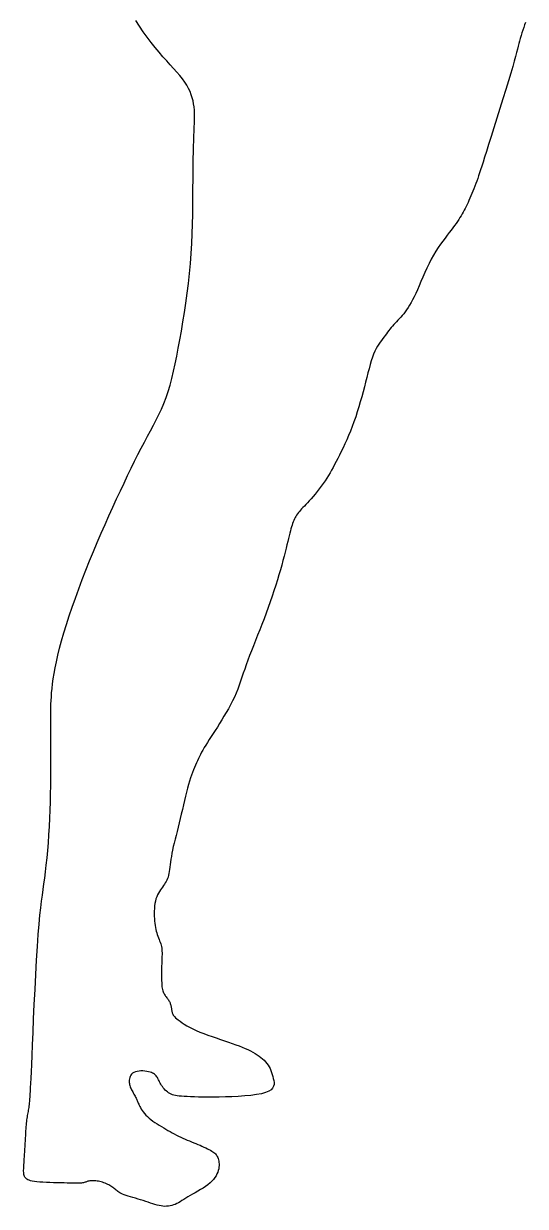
# Model space of a CAD drawing. Header units: millimetres. Extents: x 29 to 887, y 144 to 1917.
# Drawn here: x 71 to 447, y 144 to 1030 of the extents above; entities that cross this region are included whole.
import ezdxf

# ---------------------------------------------------------------- set-up
doc = ezdxf.new("R2010")
doc.units = ezdxf.units.MM
doc.header["$LTSCALE"] = 48

msp = doc.modelspace()

# ---------------------------------------------------------------- linework, layer by layer
for p, q in [((158.1, 1028.63), (155.42, 1032.89)), ((160.94, 1024.45), (158.1, 1028.63)), ((446.91, 1029.57), (446.28, 1027.63)), ((447.5, 1031.41), (446.91, 1029.57)), ((163.88, 1020.36), (160.94, 1024.45)), ((166.88, 1016.41), (163.88, 1020.36)), ((443.65, 1019.45), (443.07, 1017.45)), ((444.29, 1021.5), (443.65, 1019.45)), ((444.95, 1023.57), (444.29, 1021.5)), ((445.62, 1025.62), (444.95, 1023.57)), ((446.28, 1027.63), (445.62, 1025.62)), ((169.89, 1012.64), (166.88, 1016.41)), ((172.86, 1009.06), (169.89, 1012.64)), ((441.5, 1011.33), (440.88, 1008.85)), ((442.04, 1013.5), (441.5, 1011.33)), ((442.54, 1015.5), (442.04, 1013.5)), ((443.07, 1017.45), (442.54, 1015.5)), ((175.76, 1005.72), (172.86, 1009.06)), ((178.55, 1002.59), (175.76, 1005.72)), ((181.21, 999.65), (178.55, 1002.59)), ((439.21, 1002.5), (438.06, 998.36)), ((440.14, 1005.95), (439.21, 1002.5)), ((440.88, 1008.85), (440.14, 1005.95)), ((183.74, 996.86), (181.21, 999.65)), ((186.1, 994.21), (183.74, 996.86)), ((188.29, 991.65), (186.1, 994.21)), ((436.62, 993.42), (434.88, 987.61)), ((438.06, 998.36), (436.62, 993.42)), ((190.28, 989.18), (188.29, 991.65)), ((192.05, 986.75), (190.28, 989.18)), ((193.59, 984.35), (192.05, 986.75)), ((194.91, 981.97), (193.59, 984.35)), ((434.88, 987.61), (432.89, 981.09)), ((196.03, 979.61), (194.91, 981.97)), ((196.96, 977.27), (196.03, 979.61)), ((197.71, 974.94), (196.96, 977.27)), ((198.31, 972.63), (197.71, 974.94)), ((432.89, 981.09), (430.72, 974.1)), ((198.76, 970.34), (198.31, 972.63)), ((199.09, 968.06), (198.76, 970.34)), ((199.3, 965.78), (199.09, 968.06)), ((428.46, 966.85), (426.17, 959.58)), ((430.72, 974.1), (428.46, 966.85)), ((199.42, 963.46), (199.3, 965.78)), ((199.35, 955.91), (199.43, 958.57)), ((199.46, 961.08), (199.42, 963.46)), ((199.43, 958.57), (199.46, 961.08)), ((426.17, 959.58), (423.94, 952.52)), ((198.97, 946.5), (199.1, 949.91)), ((199.1, 949.91), (199.24, 953.03)), ((199.24, 953.03), (199.35, 955.91)), ((423.94, 952.52), (421.84, 945.9)), ((198.72, 938.69), (198.84, 942.76)), ((198.84, 942.76), (198.97, 946.5)), ((419.95, 939.93), (418.33, 934.8)), ((421.84, 945.9), (419.95, 939.93)), ((198.52, 929.55), (198.62, 934.28)), ((198.62, 934.28), (198.72, 938.69)), ((418.33, 934.8), (416.95, 930.45)), ((198.36, 919.09), (198.44, 924.48)), ((198.44, 924.48), (198.52, 929.55)), ((414.78, 923.64), (413.92, 920.96)), ((415.78, 926.76), (414.78, 923.64)), ((416.95, 930.45), (415.78, 926.76)), ((198.25, 907.32), (198.3, 913.37)), ((198.3, 913.37), (198.36, 919.09)), ((411.75, 914.52), (411.06, 912.56)), ((412.44, 916.51), (411.75, 914.52)), ((413.15, 918.62), (412.44, 916.51)), ((413.92, 920.96), (413.15, 918.62)), ((198.21, 900.96), (198.25, 907.32)), ((408.15, 904.95), (407.42, 903.14)), ((408.89, 906.8), (408.15, 904.95)), ((409.62, 908.69), (408.89, 906.8)), ((410.34, 910.62), (409.62, 908.69)), ((411.06, 912.56), (410.34, 910.62)), ((198.16, 894.32), (198.21, 900.96)), ((404.51, 896.51), (403.8, 895)), ((405.23, 898.08), (404.51, 896.51)), ((405.95, 899.7), (405.23, 898.08)), ((406.68, 901.39), (405.95, 899.7)), ((407.42, 903.14), (406.68, 901.39)), ((197.94, 880.34), (198.07, 887.43)), ((198.07, 887.43), (198.16, 894.32)), ((399.25, 886.53), (398.4, 885.14)), ((400.06, 887.92), (399.25, 886.53)), ((400.84, 889.3), (400.06, 887.92)), ((401.6, 890.69), (400.84, 889.3)), ((402.34, 892.1), (401.6, 890.69)), ((403.07, 893.53), (402.34, 892.1)), ((403.8, 895), (403.07, 893.53)), ((197.73, 873.09), (197.94, 880.34)), ((393.18, 877.51), (391.86, 875.77)), ((394.4, 879.17), (393.18, 877.51)), ((395.51, 880.74), (394.4, 879.17)), ((396.55, 882.26), (395.51, 880.74)), ((397.5, 883.72), (396.55, 882.26)), ((398.4, 885.14), (397.5, 883.72)), ((197.43, 865.71), (197.73, 873.09)), ((387.26, 869.86), (385.58, 867.62)), ((388.88, 871.95), (387.26, 869.86)), ((390.42, 873.92), (388.88, 871.95)), ((391.86, 875.77), (390.42, 873.92)), ((197.02, 858.26), (197.43, 865.71)), ((380.37, 859.95), (378.65, 857.03)), ((382.12, 862.68), (380.37, 859.95)), ((383.86, 865.24), (382.12, 862.68)), ((385.58, 867.62), (383.86, 865.24)), ((196.47, 850.76), (197.02, 858.26)), ((376.96, 853.91), (375.32, 850.65)), ((378.65, 857.03), (376.96, 853.91)), ((194.93, 835.8), (195.77, 843.27)), ((195.77, 843.27), (196.47, 850.76)), ((372.17, 843.91), (370.67, 840.54)), ((373.72, 847.3), (372.17, 843.91)), ((375.32, 850.65), (373.72, 847.3)), ((193.99, 828.41), (194.93, 835.8)), ((367.84, 834.09), (366.51, 831.11)), ((369.22, 837.25), (367.84, 834.09)), ((370.67, 840.54), (369.22, 837.25)), ((192.95, 821.11), (193.99, 828.41)), ((364.04, 825.85), (362.88, 823.55)), ((365.25, 828.37), (364.04, 825.85)), ((366.51, 831.11), (365.25, 828.37)), ((191.85, 813.95), (192.95, 821.11)), ((358.47, 816.06), (357.37, 814.54)), ((359.55, 817.7), (358.47, 816.06)), ((360.64, 819.49), (359.55, 817.7)), ((361.75, 821.43), (360.64, 819.49)), ((362.88, 823.55), (361.75, 821.43)), ((189.53, 800.16), (190.7, 806.96)), ((190.7, 806.96), (191.85, 813.95)), ((350.79, 807.14), (349.75, 806.05)), ((351.86, 808.25), (350.79, 807.14)), ((352.94, 809.38), (351.86, 808.25)), ((354.05, 810.57), (352.94, 809.38)), ((355.16, 811.81), (354.05, 810.57)), ((356.27, 813.13), (355.16, 811.81)), ((357.37, 814.54), (356.27, 813.13)), ((188.36, 793.6), (189.53, 800.16)), ((343.35, 798.1), (342.45, 796.9)), ((344.23, 799.28), (343.35, 798.1)), ((345.11, 800.44), (344.23, 799.28)), ((345.99, 801.59), (345.11, 800.44)), ((346.88, 802.73), (345.99, 801.59)), ((347.8, 803.85), (346.88, 802.73)), ((348.76, 804.95), (347.8, 803.85)), ((349.75, 806.05), (348.76, 804.95)), ((187.21, 787.31), (188.36, 793.6)), ((336.54, 788.79), (335.55, 787.03)), ((337.55, 790.38), (336.54, 788.79)), ((338.56, 791.83), (337.55, 790.38)), ((339.57, 793.18), (338.56, 791.83)), ((340.56, 794.46), (339.57, 793.18)), ((341.52, 795.69), (340.56, 794.46)), ((342.45, 796.9), (341.52, 795.69)), ((184.89, 775.49), (186.06, 781.27)), ((186.06, 781.27), (187.21, 787.31)), ((332.76, 780.5), (331.9, 777.85)), ((333.65, 782.91), (332.76, 780.5)), ((334.58, 785.08), (333.65, 782.91)), ((335.55, 787.03), (334.58, 785.08)), ((183.69, 769.97), (184.89, 775.49)), ((330.25, 771.94), (329.42, 768.73)), ((331.07, 774.99), (330.25, 771.94)), ((331.9, 777.85), (331.07, 774.99)), ((181.09, 759.64), (182.43, 764.69)), ((182.43, 764.69), (183.69, 769.97)), ((328.58, 765.36), (327.71, 761.87)), ((329.42, 768.73), (328.58, 765.36)), ((178.12, 750.26), (179.66, 754.84)), ((179.66, 754.84), (181.09, 759.64)), ((325.83, 754.59), (324.82, 750.85)), ((326.8, 758.27), (325.83, 754.59)), ((327.71, 761.87), (326.8, 758.27)), ((174.65, 741.7), (176.44, 745.9)), ((176.44, 745.9), (178.12, 750.26)), ((323.75, 747.07), (322.64, 743.29)), ((324.82, 750.85), (323.75, 747.07)), ((170.72, 733.59), (172.73, 737.62)), ((172.73, 737.62), (174.65, 741.7)), ((320.26, 735.81), (319, 732.15)), ((321.48, 739.53), (320.26, 735.81)), ((322.64, 743.29), (321.48, 739.53)), ((166.41, 725.48), (168.61, 729.56)), ((168.61, 729.56), (170.72, 733.59)), ((317.7, 728.6), (316.35, 725.16)), ((319, 732.15), (317.7, 728.6)), ((161.8, 716.92), (164.14, 721.28)), ((164.14, 721.28), (166.41, 725.48)), ((313.57, 718.65), (312.17, 715.59)), ((314.97, 721.84), (313.57, 718.65)), ((316.35, 725.16), (314.97, 721.84)), ((156.95, 707.55), (159.4, 712.34)), ((159.4, 712.34), (161.8, 716.92)), ((309.42, 709.87), (308.1, 707.21)), ((310.79, 712.66), (309.42, 709.87)), ((312.17, 715.59), (310.79, 712.66)), ((151.88, 697.31), (154.44, 702.53)), ((154.44, 702.53), (156.95, 707.55)), ((305.62, 702.32), (304.46, 700.06)), ((306.83, 704.7), (305.62, 702.32)), ((308.1, 707.21), (306.83, 704.7)), ((146.57, 686.25), (149.25, 691.88)), ((149.25, 691.88), (151.88, 697.31)), ((299.88, 691.83), (298.64, 689.86)), ((301.06, 693.81), (299.88, 691.83)), ((302.2, 695.83), (301.06, 693.81)), ((303.33, 697.91), (302.2, 695.83)), ((304.46, 700.06), (303.33, 697.91)), ((143.83, 680.41), (146.57, 686.25)), ((294.45, 683.86), (292.92, 681.87)), ((295.93, 685.87), (294.45, 683.86)), ((297.33, 687.88), (295.93, 685.87)), ((298.64, 689.86), (297.33, 687.88)), ((138.18, 668.17), (141.03, 674.38)), ((141.03, 674.38), (143.83, 680.41)), ((286.82, 674.49), (285.41, 672.91)), ((288.29, 676.2), (286.82, 674.49)), ((289.82, 678.01), (288.29, 676.2)), ((291.37, 679.91), (289.82, 678.01)), ((292.92, 681.87), (291.37, 679.91)), ((135.28, 661.78), (138.18, 668.17)), ((278.04, 664.96), (277.28, 664.06)), ((278.86, 665.89), (278.04, 664.96)), ((279.75, 666.86), (278.86, 665.89)), ((280.71, 667.88), (279.75, 666.86)), ((281.76, 668.98), (280.71, 667.88)), ((282.89, 670.17), (281.76, 668.98)), ((284.1, 671.47), (282.89, 670.17)), ((285.41, 672.91), (284.1, 671.47)), ((132.36, 655.24), (135.28, 661.78)), ((272.93, 656.01), (272.52, 654.76)), ((273.37, 657.18), (272.93, 656.01)), ((273.82, 658.28), (273.37, 657.18)), ((274.3, 659.33), (273.82, 658.28)), ((274.81, 660.33), (274.3, 659.33)), ((275.35, 661.3), (274.81, 660.33)), ((275.95, 662.23), (275.35, 661.3)), ((276.59, 663.15), (275.95, 662.23)), ((277.28, 664.06), (276.59, 663.15)), ((126.5, 641.79), (129.43, 648.57)), ((129.43, 648.57), (132.36, 655.24)), ((270.83, 648.68), (270.36, 646.8)), ((271.27, 650.39), (270.83, 648.68)), ((271.7, 651.97), (271.27, 650.39)), ((272.11, 653.42), (271.7, 651.97)), ((272.52, 654.76), (272.11, 653.42)), ((123.61, 634.92), (126.5, 641.79)), ((268.71, 640.03), (268.05, 637.37)), ((269.31, 642.49), (268.71, 640.03)), ((269.86, 644.74), (269.31, 642.49)), ((270.36, 646.8), (269.86, 644.74)), ((120.75, 627.99), (123.61, 634.92)), ((266.55, 631.46), (265.7, 628.24)), ((267.34, 634.51), (266.55, 631.46)), ((268.05, 637.37), (267.34, 634.51)), ((115.23, 614), (117.95, 621)), ((117.95, 621), (120.75, 627.99)), ((263.79, 621.27), (262.71, 617.54)), ((264.78, 624.83), (263.79, 621.27)), ((265.7, 628.24), (264.78, 624.83)), ((112.6, 607.02), (115.23, 614)), ((261.55, 613.67), (260.32, 609.67)), ((262.71, 617.54), (261.55, 613.67)), ((110.09, 600.1), (112.6, 607.02)), ((259.01, 605.57), (257.64, 601.4)), ((260.32, 609.67), (259.01, 605.57)), ((107.7, 593.29), (110.09, 600.1)), ((256.2, 597.17), (254.72, 592.93)), ((257.64, 601.4), (256.2, 597.17)), ((103.37, 580.2), (105.45, 586.64)), ((105.45, 586.64), (107.7, 593.29)), ((253.18, 588.68), (251.6, 584.47)), ((254.72, 592.93), (253.18, 588.68)), ((101.48, 574), (103.37, 580.2)), ((248.35, 576.2), (246.72, 572.17)), ((249.98, 580.3), (248.35, 576.2)), ((251.6, 584.47), (249.98, 580.3)), ((98.29, 562.53), (99.78, 568.1)), ((99.78, 568.1), (101.48, 574)), ((245.11, 568.22), (243.55, 564.37)), ((246.72, 572.17), (245.11, 568.22)), ((97, 557.3), (98.29, 562.53)), ((242.05, 560.63), (240.63, 557)), ((243.55, 564.37), (242.05, 560.63)), ((94.96, 547.78), (95.9, 552.38)), ((95.9, 552.38), (97, 557.3)), ((238.12, 550.13), (237.02, 546.88)), ((239.32, 553.5), (238.12, 550.13)), ((240.63, 557), (239.32, 553.5)), ((93.54, 539.47), (94.18, 543.48)), ((94.18, 543.48), (94.96, 547.78)), ((234.97, 540.67), (233.96, 537.66)), ((235.98, 543.73), (234.97, 540.67)), ((237.02, 546.88), (235.98, 543.73)), ((92.29, 529.08), (92.61, 532.28)), ((92.61, 532.28), (93.02, 535.74)), ((93.02, 535.74), (93.54, 539.47)), ((231.81, 531.76), (230.61, 528.83)), ((232.92, 534.7), (231.81, 531.76)), ((233.96, 537.66), (232.92, 534.7)), ((91.76, 520.56), (91.87, 523.27)), ((91.87, 523.27), (92.05, 526.09)), ((92.05, 526.09), (92.29, 529.08)), ((227.87, 522.96), (226.36, 520.03)), ((229.3, 525.9), (227.87, 522.96)), ((230.61, 528.83), (229.3, 525.9)), ((91.64, 512.66), (91.65, 515.31)), ((91.65, 515.31), (91.69, 517.93)), ((91.69, 517.93), (91.76, 520.56)), ((223.16, 514.27), (221.5, 511.45)), ((224.78, 517.13), (223.16, 514.27)), ((226.36, 520.03), (224.78, 517.13)), ((91.64, 509.94), (91.64, 512.66)), ((91.64, 507.09), (91.64, 509.94)), ((91.64, 504.09), (91.64, 507.09)), ((218.16, 506.02), (216.53, 503.43)), ((219.83, 508.7), (218.16, 506.02)), ((221.5, 511.45), (219.83, 508.7)), ((91.64, 500.9), (91.64, 504.09)), ((91.64, 497.49), (91.64, 500.9)), ((91.64, 493.83), (91.64, 497.49)), ((213.38, 498.52), (211.88, 496.2)), ((214.93, 500.93), (213.38, 498.52)), ((216.53, 503.43), (214.93, 500.93)), ((91.64, 489.89), (91.64, 493.83)), ((91.64, 485.64), (91.64, 489.89)), ((206.72, 487.98), (205.68, 486.19)), ((207.87, 489.87), (206.72, 487.98)), ((209.12, 491.88), (207.87, 489.87)), ((210.46, 493.99), (209.12, 491.88)), ((211.88, 496.2), (210.46, 493.99)), ((91.63, 476.08), (91.64, 481.04)), ((91.64, 481.04), (91.64, 485.64)), ((202.33, 479.72), (201.61, 478.15)), ((203.08, 481.28), (202.33, 479.72)), ((203.88, 482.87), (203.08, 481.28)), ((204.74, 484.5), (203.88, 482.87)), ((205.68, 486.19), (204.74, 484.5)), ((91.6, 465.23), (91.62, 470.79)), ((91.62, 470.79), (91.63, 476.08)), ((198.71, 471.38), (197.95, 469.46)), ((199.46, 473.19), (198.71, 471.38)), ((200.18, 474.91), (199.46, 473.19)), ((200.9, 476.55), (200.18, 474.91)), ((201.61, 478.15), (200.9, 476.55)), ((91.55, 459.44), (91.6, 465.23)), ((195.63, 462.88), (194.85, 460.35)), ((196.41, 465.23), (195.63, 462.88)), ((197.18, 467.42), (196.41, 465.23)), ((197.95, 469.46), (197.18, 467.42)), ((91.33, 447.39), (91.46, 453.48)), ((91.46, 453.48), (91.55, 459.44)), ((193.31, 454.7), (192.55, 451.59)), ((194.08, 457.63), (193.31, 454.7)), ((194.85, 460.35), (194.08, 457.63)), ((91.15, 441.22), (91.33, 447.39)), ((191.04, 445.01), (190.28, 441.61)), ((191.79, 448.35), (191.04, 445.01)), ((192.55, 451.59), (191.79, 448.35)), ((90.6, 428.85), (90.91, 435.02)), ((90.91, 435.02), (91.15, 441.22)), ((188.74, 434.82), (187.96, 431.5)), ((189.51, 438.21), (188.74, 434.82)), ((190.28, 441.61), (189.51, 438.21)), ((90.23, 422.74), (90.6, 428.85)), ((187.18, 428.28), (186.39, 425.16)), ((187.96, 431.5), (187.18, 428.28)), ((89.34, 410.93), (89.81, 416.76)), ((89.81, 416.76), (90.23, 422.74)), ((184.88, 419.26), (184.18, 416.47)), ((185.62, 422.15), (184.88, 419.26)), ((186.39, 425.16), (185.62, 422.15)), ((88.83, 405.32), (89.34, 410.93)), ((182.46, 408.83), (182.05, 406.52)), ((182.96, 411.26), (182.46, 408.83)), ((183.53, 413.81), (182.96, 411.26)), ((184.18, 416.47), (183.53, 413.81)), ((87.73, 394.91), (88.29, 399.97)), ((88.29, 399.97), (88.83, 405.32)), ((181.21, 400.31), (180.99, 398.48)), ((181.44, 402.26), (181.21, 400.31)), ((181.72, 404.33), (181.44, 402.26)), ((182.05, 406.52), (181.72, 404.33)), ((86.54, 385.87), (87.14, 390.22)), ((87.14, 390.22), (87.73, 394.91)), ((179.54, 391.03), (179.1, 389.83)), ((179.92, 392.3), (179.54, 391.03)), ((180.25, 393.68), (179.92, 392.3)), ((180.53, 395.16), (180.25, 393.68)), ((180.77, 396.76), (180.53, 395.16)), ((180.99, 398.48), (180.77, 396.76)), ((85.32, 377.48), (85.94, 381.7)), ((85.94, 381.7), (86.54, 385.87)), ((173.87, 381.39), (173.1, 380.24)), ((174.64, 382.48), (173.87, 381.39)), ((175.4, 383.53), (174.64, 382.48)), ((176.14, 384.55), (175.4, 383.53)), ((176.83, 385.56), (176.14, 384.55)), ((177.47, 386.58), (176.83, 385.56)), ((178.07, 387.62), (177.47, 386.58)), ((178.61, 388.7), (178.07, 387.62)), ((179.1, 389.83), (178.61, 388.7)), ((84.08, 368.02), (84.7, 373)), ((84.7, 373), (85.32, 377.48)), ((170.08, 373.04), (169.74, 371.24)), ((170.52, 374.72), (170.08, 373.04)), ((171.06, 376.27), (170.52, 374.72)), ((171.68, 377.7), (171.06, 376.27)), ((172.37, 379.01), (171.68, 377.7)), ((173.1, 380.24), (172.37, 379.01)), ((83.45, 362.33), (84.08, 368.02)), ((169.22, 365.48), (169.19, 363.53)), ((169.19, 363.53), (169.23, 361.62)), ((169.31, 367.44), (169.22, 365.48)), ((169.49, 369.37), (169.31, 367.44)), ((169.74, 371.24), (169.49, 369.37)), ((82.2, 347.92), (82.83, 355.7)), ((82.83, 355.7), (83.45, 362.33)), ((169.23, 361.62), (169.31, 359.77)), ((169.31, 359.77), (169.45, 358.02)), ((169.45, 358.02), (169.63, 356.34)), ((169.63, 356.34), (169.85, 354.75)), ((169.85, 354.75), (170.12, 353.24)), ((81.58, 338.84), (82.2, 347.92)), ((170.12, 353.24), (170.42, 351.8)), ((170.42, 351.8), (170.75, 350.42)), ((170.75, 350.42), (171.12, 349.1)), ((171.12, 349.1), (171.52, 347.84)), ((171.52, 347.84), (171.95, 346.62)), ((171.95, 346.62), (172.39, 345.44)), ((80.97, 328.73), (81.58, 338.84)), ((172.39, 345.44), (172.83, 344.3)), ((172.83, 344.3), (173.27, 343.18)), ((173.27, 343.18), (173.68, 342.08)), ((173.68, 342.08), (174.05, 341)), ((174.05, 341), (174.38, 339.93)), ((174.38, 339.93), (174.64, 338.85)), ((174.64, 338.85), (174.83, 337.77)), ((174.83, 337.77), (174.96, 336.66)), ((80.38, 317.91), (80.97, 328.73)), ((174.9, 328.13), (174.84, 326.19)), ((174.96, 329.89), (174.9, 328.13)), ((174.96, 336.66), (175.03, 335.5)), ((175.01, 331.48), (174.96, 329.89)), ((175.05, 332.94), (175.01, 331.48)), ((175.03, 335.5), (175.06, 334.27)), ((175.06, 334.27), (175.05, 332.94)), ((174.71, 319.76), (174.7, 317.59)), ((174.74, 321.95), (174.71, 319.76)), ((174.78, 324.11), (174.74, 321.95)), ((174.84, 326.19), (174.78, 324.11)), ((79.82, 306.74), (80.38, 317.91)), ((174.7, 317.59), (174.71, 315.5)), ((174.71, 315.5), (174.74, 313.54)), ((174.74, 313.54), (174.8, 311.76)), ((174.8, 311.76), (174.9, 310.2)), ((174.9, 310.2), (175.03, 308.85)), ((79.28, 295.55), (79.82, 306.74)), ((175.03, 308.85), (175.19, 307.68)), ((175.19, 307.68), (175.39, 306.66)), ((175.39, 306.66), (175.62, 305.78)), ((175.62, 305.78), (175.89, 304.99)), ((175.89, 304.99), (176.2, 304.27)), ((176.2, 304.27), (176.54, 303.61)), ((176.54, 303.61), (176.93, 302.96)), ((176.93, 302.96), (177.34, 302.34)), ((177.34, 302.34), (177.77, 301.73)), ((177.77, 301.73), (178.22, 301.13)), ((78.79, 284.68), (79.28, 295.55)), ((178.22, 301.13), (178.66, 300.55)), ((178.66, 300.55), (179.09, 299.98)), ((179.09, 299.98), (179.51, 299.42)), ((179.51, 299.42), (179.89, 298.87)), ((179.89, 298.87), (180.24, 298.32)), ((180.24, 298.32), (180.55, 297.78)), ((180.55, 297.78), (180.82, 297.24)), ((180.82, 297.24), (181.07, 296.7)), ((181.07, 296.7), (181.28, 296.16)), ((181.28, 296.16), (181.47, 295.61)), ((181.47, 295.61), (181.63, 295.05)), ((181.63, 295.05), (181.77, 294.48)), ((181.77, 294.48), (181.89, 293.9)), ((181.89, 293.9), (182, 293.31)), ((182, 293.31), (182.1, 292.72)), ((182.1, 292.72), (182.19, 292.12)), ((78.34, 274.48), (78.79, 284.68)), ((182.19, 292.12), (182.28, 291.53)), ((182.28, 291.53), (182.38, 290.94)), ((182.38, 290.94), (182.49, 290.37)), ((182.49, 290.37), (182.61, 289.81)), ((182.61, 289.81), (182.75, 289.27)), ((182.75, 289.27), (182.94, 288.74)), ((182.94, 288.74), (183.19, 288.19)), ((183.19, 288.19), (183.52, 287.62)), ((183.52, 287.62), (183.97, 287.01)), ((183.97, 287.01), (184.54, 286.35)), ((184.54, 286.35), (185.26, 285.61)), ((185.26, 285.61), (186.16, 284.8)), ((186.16, 284.8), (187.25, 283.89)), ((187.25, 283.89), (188.55, 282.9)), ((188.55, 282.9), (190.04, 281.84)), ((190.04, 281.84), (191.74, 280.72)), ((191.74, 280.72), (193.65, 279.57)), ((193.65, 279.57), (195.77, 278.39)), ((195.77, 278.39), (198.1, 277.2)), ((198.1, 277.2), (200.66, 276.02)), ((200.66, 276.02), (203.43, 274.85)), ((203.43, 274.85), (206.37, 273.71)), ((77.94, 265.28), (78.34, 274.48)), ((206.37, 273.71), (209.44, 272.58)), ((209.44, 272.58), (212.58, 271.48)), ((212.58, 271.48), (215.74, 270.4)), ((215.74, 270.4), (218.89, 269.35)), ((218.89, 269.35), (221.96, 268.32)), ((221.96, 268.32), (224.91, 267.31)), ((224.91, 267.31), (227.7, 266.33)), ((227.7, 266.33), (230.33, 265.37)), ((77.32, 250.62), (77.6, 257.34)), ((77.6, 257.34), (77.94, 265.28)), ((230.33, 265.37), (232.81, 264.43)), ((232.81, 264.43), (235.13, 263.5)), ((235.13, 263.5), (237.32, 262.57)), ((237.32, 262.57), (239.37, 261.65)), ((239.37, 261.65), (241.3, 260.72)), ((241.3, 260.72), (243.1, 259.79)), ((243.1, 259.79), (244.8, 258.84)), ((244.8, 258.84), (246.39, 257.87)), ((246.39, 257.87), (247.86, 256.88)), ((77.08, 244.98), (77.32, 250.62)), ((247.86, 256.88), (249.24, 255.86)), ((249.24, 255.86), (250.5, 254.8)), ((250.5, 254.8), (251.67, 253.7)), ((251.67, 253.7), (252.73, 252.56)), ((252.73, 252.56), (253.7, 251.36)), ((253.7, 251.36), (254.56, 250.1)), ((254.56, 250.1), (255.34, 248.79)), ((255.34, 248.79), (256.03, 247.44)), ((76.7, 236.39), (76.88, 240.28)), ((76.88, 240.28), (77.08, 244.98)), ((150.63, 239.76), (150.51, 238.82)), ((150.85, 240.7), (150.63, 239.76)), ((151.18, 241.62), (150.85, 240.7)), ((151.64, 242.5), (151.18, 241.62)), ((152.24, 243.3), (151.64, 242.5)), ((153.01, 244.01), (152.24, 243.3)), ((153.96, 244.6), (153.01, 244.01)), ((155.1, 245.05), (153.96, 244.6)), ((156.39, 245.37), (155.1, 245.05)), ((157.79, 245.57), (156.39, 245.37)), ((159.25, 245.66), (157.79, 245.57)), ((160.74, 245.66), (159.25, 245.66)), ((162.21, 245.56), (160.74, 245.66)), ((163.61, 245.39), (162.21, 245.56)), ((164.91, 245.16), (163.61, 245.39)), ((166.06, 244.87), (164.91, 245.16)), ((167.08, 244.53), (166.06, 244.87)), ((167.98, 244.14), (167.08, 244.53)), ((168.76, 243.7), (167.98, 244.14)), ((169.46, 243.2), (168.76, 243.7)), ((170.07, 242.65), (169.46, 243.2)), ((170.62, 242.05), (170.07, 242.65)), ((171.11, 241.4), (170.62, 242.05)), ((171.56, 240.69), (171.11, 241.4)), ((171.99, 239.94), (171.56, 240.69)), ((172.4, 239.15), (171.99, 239.94)), ((256.03, 247.44), (256.65, 246.04)), ((256.65, 246.04), (257.2, 244.6)), ((257.2, 244.6), (257.69, 243.14)), ((257.69, 243.14), (258.12, 241.65)), ((258.12, 241.65), (258.51, 240.14)), ((258.51, 240.14), (258.84, 238.63)), ((76.29, 228.24), (76.42, 230.51)), ((76.42, 230.51), (76.55, 233.18)), ((76.55, 233.18), (76.7, 236.39)), ((150.51, 238.82), (150.48, 237.91)), ((150.48, 237.91), (150.51, 237.05)), ((150.51, 237.05), (150.6, 236.23)), ((150.6, 236.23), (150.75, 235.44)), ((150.75, 235.44), (150.96, 234.67)), ((150.96, 234.67), (151.21, 233.92)), ((151.21, 233.92), (151.51, 233.17)), ((151.51, 233.17), (151.85, 232.42)), ((151.85, 232.42), (152.22, 231.64)), ((152.22, 231.64), (152.63, 230.85)), ((152.63, 230.85), (153.06, 230.04)), ((172.82, 238.33), (172.4, 239.15)), ((173.24, 237.48), (172.82, 238.33)), ((173.7, 236.62), (173.24, 237.48)), ((174.19, 235.74), (173.7, 236.62)), ((174.73, 234.85), (174.19, 235.74)), ((175.34, 233.96), (174.73, 234.85)), ((176.01, 233.09), (175.34, 233.96)), ((176.73, 232.24), (176.01, 233.09)), ((177.49, 231.42), (176.73, 232.24)), ((178.31, 230.65), (177.49, 231.42)), ((179.15, 229.93), (178.31, 230.65)), ((255.06, 230.48), (252.65, 229.48)), ((256.82, 231.61), (255.06, 230.48)), ((258.01, 232.86), (256.82, 231.61)), ((258.72, 234.21), (258.01, 232.86)), ((259.03, 235.64), (258.72, 234.21)), ((258.84, 238.63), (259.04, 237.12)), ((259.04, 237.12), (259.03, 235.64)), ((75.64, 220.45), (75.78, 221.66)), ((75.78, 221.66), (75.91, 223.01)), ((75.91, 223.01), (76.04, 224.54)), ((76.04, 224.54), (76.17, 226.27)), ((76.17, 226.27), (76.29, 228.24)), ((153.06, 230.04), (153.5, 229.22)), ((153.5, 229.22), (153.95, 228.4)), ((153.95, 228.4), (154.39, 227.6)), ((154.39, 227.6), (154.81, 226.82)), ((154.81, 226.82), (155.21, 226.08)), ((155.21, 226.08), (155.57, 225.37)), ((155.57, 225.37), (155.89, 224.72)), ((155.89, 224.72), (156.17, 224.1)), ((156.17, 224.1), (156.44, 223.49)), ((156.44, 223.49), (156.7, 222.88)), ((156.7, 222.88), (156.98, 222.25)), ((156.98, 222.25), (157.27, 221.58)), ((157.27, 221.58), (157.6, 220.86)), ((180.03, 229.28), (179.15, 229.93)), ((180.94, 228.72), (180.03, 229.28)), ((181.87, 228.24), (180.94, 228.72)), ((182.85, 227.84), (181.87, 228.24)), ((183.91, 227.51), (182.85, 227.84)), ((185.1, 227.25), (183.91, 227.51)), ((186.43, 227.03), (185.1, 227.25)), ((187.95, 226.85), (186.43, 227.03)), ((189.69, 226.69), (187.95, 226.85)), ((191.67, 226.56), (189.69, 226.69)), ((193.93, 226.43), (191.67, 226.56)), ((196.47, 226.32), (193.93, 226.43)), ((199.3, 226.22), (196.47, 226.32)), ((202.43, 226.14), (199.3, 226.22)), ((205.85, 226.09), (202.43, 226.14)), ((209.57, 226.07), (205.85, 226.09)), ((213.6, 226.08), (209.57, 226.07)), ((217.94, 226.14), (213.6, 226.08)), ((222.57, 226.24), (217.94, 226.14)), ((227.39, 226.41), (222.57, 226.24)), ((232.25, 226.65), (227.39, 226.41)), ((237.02, 226.98), (232.25, 226.65)), ((241.58, 227.41), (237.02, 226.98)), ((245.8, 227.96), (241.58, 227.41)), ((249.53, 228.65), (245.8, 227.96)), ((252.65, 229.48), (249.53, 228.65)), ((74.3, 212.33), (74.48, 213.36)), ((74.48, 213.36), (74.66, 214.37)), ((74.66, 214.37), (74.84, 215.36)), ((74.84, 215.36), (75.01, 216.34)), ((75.01, 216.34), (75.18, 217.32)), ((75.18, 217.32), (75.34, 218.31)), ((75.34, 218.31), (75.49, 219.35)), ((75.49, 219.35), (75.64, 220.45)), ((157.6, 220.86), (157.98, 220.05)), ((157.98, 220.05), (158.42, 219.16)), ((158.42, 219.16), (158.93, 218.19)), ((158.93, 218.19), (159.53, 217.16)), ((159.53, 217.16), (160.21, 216.07)), ((160.21, 216.07), (161, 214.95)), ((161, 214.95), (161.89, 213.8)), ((161.89, 213.8), (162.9, 212.64)), ((73.28, 203.82), (73.4, 205.23)), ((73.4, 205.23), (73.52, 206.56)), ((73.52, 206.56), (73.66, 207.82)), ((73.66, 207.82), (73.8, 209.02)), ((73.8, 209.02), (73.96, 210.17)), ((73.96, 210.17), (74.13, 211.27)), ((74.13, 211.27), (74.3, 212.33)), ((162.9, 212.64), (164.04, 211.49)), ((164.04, 211.49), (165.31, 210.36)), ((165.31, 210.36), (166.7, 209.25)), ((166.7, 209.25), (168.18, 208.16)), ((168.18, 208.16), (169.74, 207.09)), ((169.74, 207.09), (171.35, 206.05)), ((171.35, 206.05), (172.99, 205.02)), ((172.99, 205.02), (174.65, 204.02)), ((174.65, 204.02), (176.3, 203.04)), ((72.6, 193.31), (72.71, 195.31)), ((72.71, 195.31), (72.83, 197.23)), ((72.83, 197.23), (72.94, 199.04)), ((72.94, 199.04), (73.05, 200.73)), ((73.05, 200.73), (73.16, 202.32)), ((73.16, 202.32), (73.28, 203.82)), ((176.3, 203.04), (177.93, 202.08)), ((177.93, 202.08), (179.53, 201.15)), ((179.53, 201.15), (181.11, 200.24)), ((181.11, 200.24), (182.69, 199.36)), ((182.69, 199.36), (184.27, 198.5)), ((184.27, 198.5), (185.84, 197.67)), ((185.84, 197.67), (187.43, 196.87)), ((187.43, 196.87), (189.04, 196.09)), ((189.04, 196.09), (190.66, 195.34)), ((190.66, 195.34), (192.3, 194.62)), ((72.12, 185.12), (72.24, 187.12)), ((72.24, 187.12), (72.36, 189.18)), ((72.36, 189.18), (72.48, 191.25)), ((72.48, 191.25), (72.6, 193.31)), ((192.3, 194.62), (193.95, 193.92)), ((193.95, 193.92), (195.59, 193.24)), ((195.59, 193.24), (197.23, 192.57)), ((197.23, 192.57), (198.85, 191.91)), ((198.85, 191.91), (200.45, 191.26)), ((200.45, 191.26), (202.02, 190.62)), ((202.02, 190.62), (203.54, 189.97)), ((203.54, 189.97), (205.01, 189.33)), ((205.01, 189.33), (206.43, 188.69)), ((206.43, 188.69), (207.78, 188.07)), ((207.78, 188.07), (209.04, 187.45)), ((209.04, 187.45), (210.23, 186.85)), ((210.23, 186.85), (211.31, 186.26)), ((211.31, 186.26), (212.29, 185.7)), ((71.57, 176.86), (71.67, 178.24)), ((71.67, 178.24), (71.78, 179.75)), ((71.78, 179.75), (71.89, 181.4)), ((71.89, 181.4), (72, 183.2)), ((72, 183.2), (72.12, 185.12)), ((212.29, 185.7), (213.16, 185.16)), ((213.16, 185.16), (213.92, 184.62)), ((213.92, 184.62), (214.58, 184.08)), ((214.58, 184.08), (215.17, 183.53)), ((215.17, 183.53), (215.67, 182.95)), ((215.67, 182.95), (216.12, 182.32)), ((216.12, 182.32), (216.5, 181.65)), ((216.5, 181.65), (216.85, 180.9)), ((216.85, 180.9), (217.15, 180.07)), ((217.15, 180.07), (217.42, 179.17)), ((217.42, 179.17), (217.63, 178.2)), ((217.63, 178.2), (217.77, 177.16)), ((71.28, 171.39), (71.31, 172.34)), ((71.28, 170.5), (71.28, 171.39)), ((71.31, 169.65), (71.28, 170.5)), ((71.31, 172.34), (71.35, 173.34)), ((71.38, 168.84), (71.31, 169.65)), ((71.35, 173.34), (71.41, 174.42)), ((71.5, 168.09), (71.38, 168.84)), ((71.41, 174.42), (71.48, 175.59)), ((71.48, 175.59), (71.57, 176.86)), ((216.26, 168.51), (215.56, 167.15)), ((216.82, 169.85), (216.26, 168.51)), ((217.25, 171.17), (216.82, 169.85)), ((217.55, 172.46), (217.25, 171.17)), ((217.75, 173.7), (217.55, 172.46)), ((217.84, 174.91), (217.75, 173.7)), ((217.77, 177.16), (217.85, 176.06)), ((217.85, 176.06), (217.84, 174.91)), ((71.67, 167.38), (71.5, 168.09)), ((71.9, 166.72), (71.67, 167.38)), ((72.21, 166.11), (71.9, 166.72)), ((72.59, 165.55), (72.21, 166.11)), ((73.07, 165.03), (72.59, 165.55)), ((73.66, 164.55), (73.07, 165.03)), ((74.4, 164.13), (73.66, 164.55)), ((75.31, 163.74), (74.4, 164.13)), ((76.41, 163.4), (75.31, 163.74)), ((77.75, 163.1), (76.41, 163.4)), ((79.33, 162.84), (77.75, 163.1)), ((81.2, 162.62), (79.33, 162.84)), ((83.36, 162.44), (81.2, 162.62)), ((85.76, 162.29), (83.36, 162.44)), ((88.35, 162.16), (85.76, 162.29)), ((91.04, 162.06), (88.35, 162.16)), ((93.78, 161.98), (91.04, 162.06)), ((96.51, 161.91), (93.78, 161.98)), ((99.15, 161.84), (96.51, 161.91)), ((101.64, 161.78), (99.15, 161.84)), ((103.93, 161.72), (101.64, 161.78)), ((106.01, 161.66), (103.93, 161.72)), ((107.89, 161.6), (106.01, 161.66)), ((109.58, 161.56), (107.89, 161.6)), ((111.09, 161.54), (109.58, 161.56)), ((112.42, 161.55), (111.09, 161.54)), ((113.58, 161.59), (112.42, 161.55)), ((114.58, 161.66), (113.58, 161.59)), ((115.43, 161.77), (114.58, 161.66)), ((116.15, 161.91), (115.43, 161.77)), ((116.77, 162.08), (116.15, 161.91)), ((117.33, 162.27), (116.77, 162.08)), ((117.86, 162.46), (117.33, 162.27)), ((118.37, 162.66), (117.86, 162.46)), ((118.91, 162.85), (118.37, 162.66)), ((119.49, 163.02), (118.91, 162.85)), ((120.15, 163.16), (119.49, 163.02)), ((120.89, 163.28), (120.15, 163.16)), ((121.68, 163.36), (120.89, 163.28)), ((122.54, 163.41), (121.68, 163.36)), ((123.44, 163.43), (122.54, 163.41)), ((124.39, 163.4), (123.44, 163.43)), ((125.36, 163.33), (124.39, 163.4)), ((126.37, 163.21), (125.36, 163.33)), ((127.39, 163.04), (126.37, 163.21)), ((128.42, 162.83), (127.39, 163.04)), ((129.45, 162.57), (128.42, 162.83)), ((130.48, 162.27), (129.45, 162.57)), ((131.48, 161.94), (130.48, 162.27)), ((132.47, 161.57), (131.48, 161.94)), ((133.42, 161.16), (132.47, 161.57)), ((134.33, 160.73), (133.42, 161.16)), ((135.19, 160.28), (134.33, 160.73)), ((136, 159.81), (135.19, 160.28)), ((136.78, 159.31), (136, 159.81)), ((209.47, 160.46), (207.72, 159.19)), ((211.06, 161.76), (209.47, 160.46)), ((212.46, 163.09), (211.06, 161.76)), ((213.67, 164.43), (212.46, 163.09)), ((214.7, 165.79), (213.67, 164.43)), ((215.56, 167.15), (214.7, 165.79)), ((137.51, 158.81), (136.78, 159.31)), ((138.2, 158.3), (137.51, 158.81)), ((138.87, 157.79), (138.2, 158.3)), ((139.51, 157.28), (138.87, 157.79)), ((140.12, 156.78), (139.51, 157.28)), ((140.71, 156.28), (140.12, 156.78)), ((141.31, 155.79), (140.71, 156.28)), ((141.95, 155.31), (141.31, 155.79)), ((142.64, 154.83), (141.95, 155.31)), ((143.43, 154.36), (142.64, 154.83)), ((144.34, 153.87), (143.43, 154.36)), ((145.4, 153.39), (144.34, 153.87)), ((146.63, 152.89), (145.4, 153.39)), ((148.05, 152.39), (146.63, 152.89)), ((149.65, 151.87), (148.05, 152.39)), ((151.38, 151.34), (149.65, 151.87)), ((153.22, 150.8), (151.38, 151.34)), ((155.12, 150.25), (153.22, 150.8)), ((194.47, 151.26), (192.88, 150.29)), ((196.17, 152.28), (194.47, 151.26)), ((198.01, 153.35), (196.17, 152.28)), ((199.93, 154.44), (198.01, 153.35)), ((201.91, 155.58), (199.93, 154.44)), ((203.89, 156.75), (201.91, 155.58)), ((205.84, 157.96), (203.89, 156.75)), ((207.72, 159.19), (205.84, 157.96)), ((157.07, 149.69), (155.12, 150.25)), ((159.02, 149.11), (157.07, 149.69)), ((160.95, 148.52), (159.02, 149.11)), ((162.82, 147.91), (160.95, 148.52)), ((164.63, 147.31), (162.82, 147.91)), ((166.38, 146.72), (164.63, 147.31)), ((168.07, 146.16), (166.38, 146.72)), ((169.71, 145.65), (168.07, 146.16)), ((171.3, 145.19), (169.71, 145.65)), ((172.83, 144.81), (171.3, 145.19)), ((174.31, 144.52), (172.83, 144.81)), ((175.75, 144.33), (174.31, 144.52)), ((177.14, 144.24), (175.75, 144.33)), ((178.49, 144.25), (177.14, 144.24)), ((179.8, 144.36), (178.49, 144.25)), ((181.09, 144.56), (179.8, 144.36)), ((182.36, 144.86), (181.09, 144.56)), ((183.62, 145.25), (182.36, 144.86)), ((184.86, 145.74), (183.62, 145.25)), ((186.11, 146.31), (184.86, 145.74)), ((187.36, 146.96), (186.11, 146.31)), ((188.65, 147.69), (187.36, 146.96)), ((189.99, 148.5), (188.65, 147.69)), ((191.39, 149.36), (189.99, 148.5)), ((192.88, 150.29), (191.39, 149.36))]:
    msp.add_line(p, q)

doc.saveas('drawing.dxf')
